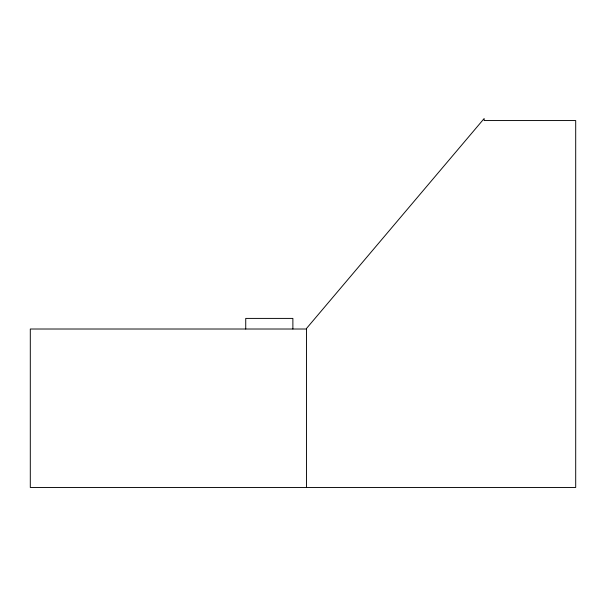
<?xml version="1.0" encoding="UTF-8"?>
<svg xmlns="http://www.w3.org/2000/svg" width="606" height="606" viewBox="0 0 606 606"><rect width="100%" height="100%" fill="white"/><g stroke="black" fill="none" stroke-linecap="round" stroke-linejoin="round"><path stroke-width="0.91" d="M306.454 329.013L30.3 329.013L30.3 487.466L575.7 487.466L575.7 120.556L484.156 120.556L484.156 118.534L306.454 328.513L306.454 487.466M292.88 329.013L292.88 318.408L245.733 318.408L245.733 329.013"/></g></svg>
